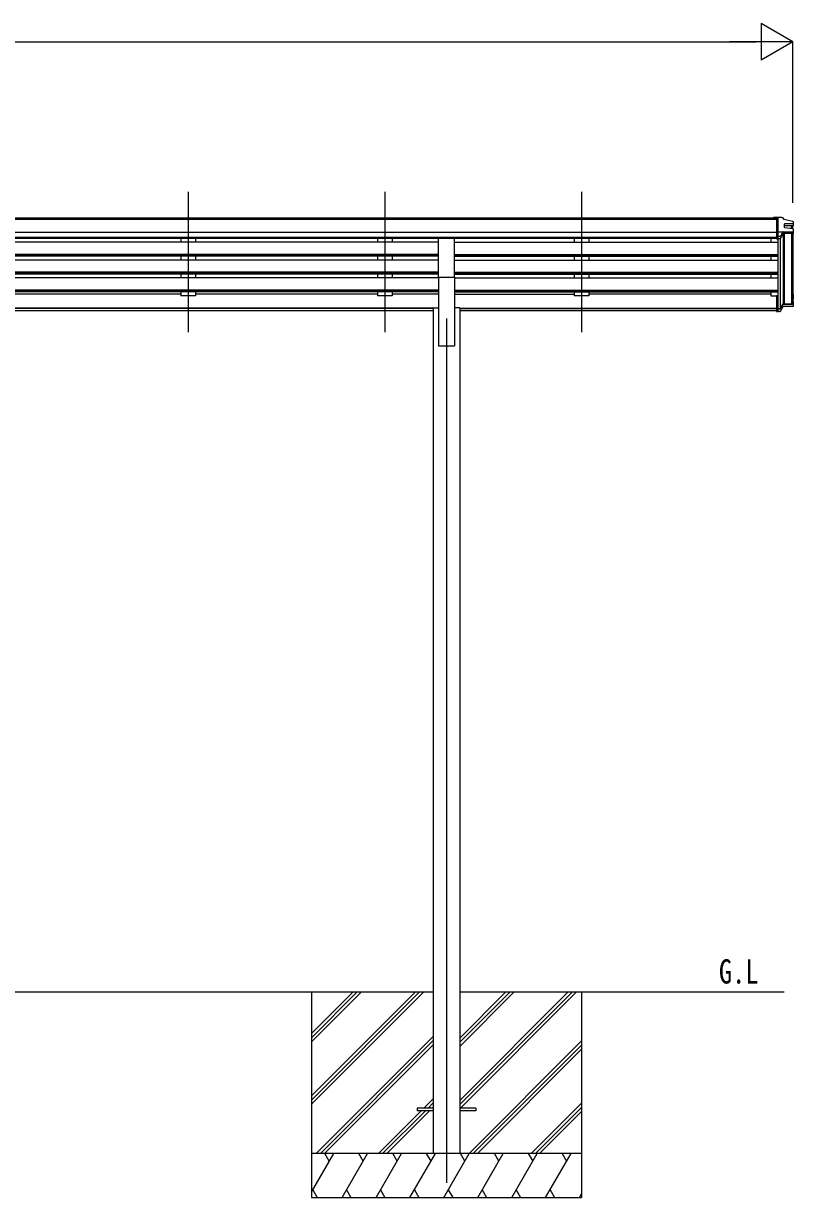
# Model space of a CAD drawing. Units: millimetres, scale not verified. Extents: x -10512 to 10512, y -7425 to 7425.
# Drawn here: x -593 to 2030, y -4212 to -215 of the extents above; entities that cross this region are included whole.
import ezdxf
from ezdxf.enums import TextEntityAlignment as Align

# ---------------------------------------------------------------- set-up
doc = ezdxf.new("R2010")
doc.units = ezdxf.units.MM
doc.header["$LTSCALE"] = 40
for name, color, linetype in [('0-2_USER1', 3, 'Continuous'), ('0-3_YKK_12', 2, 'Continuous'), ('0-4_YKK_13', 4, 'Continuous'), ('0-5_YKK_A1', 4, 'Continuous'), ('0-6_YKK_D', 6, 'Continuous')]:
    doc.layers.add(name, color=color, linetype=linetype)
doc.styles.add('ＭＳ ゴシック', font='')
doc.styles.get('ＭＳ ゴシック').set_extended_font_data('MS Gothic')

msp = doc.modelspace()

# ---------------------------------------------------------------- linework, layer by layer
at = {"layer": '0-3_YKK_12'}
for p, q in [((-32.45, -788.07), (-32.45, -1265.59)), ((637.55, -788.07), (637.55, -1265.59)), ((1307.55, -788.07), (1307.55, -1265.59)), ((847.55, -1218.91), (847.55, -4162.5))]:
    msp.add_line(p, q, dxfattribs=at)
at = {"layer": '0-4_YKK_13'}
for p, q in [((1971.05, -875.6), (1961.05, -875.68)), ((1961.05, -877.2), (1961.05, -875.68)), ((1989.55, -875.6), (1971.05, -875.6)), ((1977.55, -948.32), (1977.55, -875.6)), ((1989.55, -875.6), (1991.88, -875.74)), ((1992.64, -876.16), (1996.71, -881.97)), ((2027.55, -889.54), (1996.71, -881.97)), ((1998.4, -909.36), (1998.4, -898.2)), ((2027.55, -903.74), (1998.4, -903.74)), ((2027.55, -914.3), (1999.26, -910.35)), ((2027.55, -897.2), (1999.4, -897.2)), ((2027.55, -889.54), (2027.65, -889.54)), ((2027.55, -914.3), (2027.65, -914.31)), ((2029.55, -901.78), (2029.55, -891.53)), ((2029.55, -928.31), (2029.55, -916.29)), ((820.05, -1078.02), (820.05, -946.23)), ((820.05, -946.23), (875.05, -946.23)), ((875.05, -1078.02), (875.05, -946.23)), ((1977.55, -923.93), (2027.55, -923.93)), ((1983.56, -940.2), (1977.55, -940.2)), ((1983.11, -948.32), (1977.55, -948.32)), ((1993.33, -924.45), (1985.32, -939.16)), ((2027.55, -930.3), (1995.16, -930.3)), ((820.05, -1078.02), (875.05, -1078.02)), ((1971.05, -1141.2), (1971.05, -1195.23)), ((1971.05, -1141.2), (1977.55, -1141.2)), ((1977.55, -1195.97), (1977.55, -1141.2)), ((2027.55, -1137.19), (2027.65, -1137.19)), ((2027.55, -1138.68), (2027.58, -1138.68)), ((2027.55, -1139.2), (2027.58, -1139.21)), ((2028.05, -1139.18), (2028.05, -1144.83)), ((2029.55, -1151.39), (2029.55, -1139.18)), ((1971.05, -1181.33), (1977.55, -1181.33)), ((1971.05, -1186.21), (1977.55, -1186.21)), ((1971.05, -1195.23), (1977.55, -1195.23)), ((1983.56, -1187.86), (1977.55, -1187.86)), ((1983.11, -1195.97), (1977.55, -1195.97)), ((1983.56, -1186.37), (1977.73, -1186.37)), ((1992.44, -1170.61), (1984, -1186.11)), ((1993.33, -1172.1), (1985.32, -1186.82)), ((2027.55, -1170.09), (1993.32, -1170.09)), ((2027.55, -1171.58), (1994.21, -1171.58)), ((2027.55, -1177.95), (1995.16, -1177.95)), ((2027.55, -1161.95), (2027.65, -1161.96)), ((2027.55, -1163.45), (2027.58, -1163.45)), ((2027.55, -1163.97), (2027.58, -1163.97)), ((2028.05, -1163.95), (2028.05, -1169.59)), ((2029.55, -1175.96), (2029.55, -1163.95)), ((747.55, -3908), (747.55, -3917)), ((802.55, -3908), (747.55, -3908)), ((802.55, -3917), (747.55, -3917)), ((947.55, -3908), (892.55, -3908)), ((947.55, -3917), (892.55, -3917)), ((947.55, -3908), (947.55, -3917))]:
    msp.add_line(p, q, dxfattribs=at)
msp.add_lwpolyline([(1971.05, -875.6), (1971.05, -947.58), (1977.55, -947.58)], dxfattribs=at)
for centre, radius, start, end in [((1991.82, -876.74), 1, 35, 86.5), ((1999.4, -898.2), 1, 90, 180), ((1999.4, -909.36), 1, 180, 262.04274), ((2027.56, -895.21), 2, 269.84307, 359.8422), ((2027.58, -901.76), 1.98, 269.27462, 359.46746), ((2027.56, -891.53), 1.99, 0.1468, 87.16754), ((2027.56, -916.3), 1.99, 0.1468, 87.16754), ((1983.11, -946.32), 2, 270, 329.93234), ((1983.56, -938.2), 2, 269.9369, 331.34316), ((1994.21, -924.93), 1, 90, 151.42443), ((1995.16, -931.3), 1, 90, 150.49018), ((2027.56, -921.93), 2, 269.84307, 359.8422), ((2027.56, -928.3), 2, 269.84307, 359.8422), ((2027.55, -1144.82), 0.499, 269.84307, 359.8422), ((2027.56, -1144.82), 2, 269.84307, 359.8422), ((2027.58, -1151.37), 1.98, 269.27462, 359.46746), ((2027.55, -1139.18), 0.498, 0.1468, 87.16754), ((2027.55, -1139.7), 0.498, 0.1468, 87.16754), ((2027.56, -1139.18), 1.99, 0.1468, 87.16754), ((1977.85, -1186.09), 0.298, 180.08028, 246.4037), ((1983.11, -1193.97), 2, 270, 329.93234), ((1983.56, -1185.87), 0.5, 269.9369, 331.34316), ((1983.56, -1185.86), 2, 269.9369, 331.34316), ((1993.32, -1171.09), 1, 90, 151.42443), ((1994.21, -1172.58), 1, 90, 151.42443), ((1995.16, -1178.95), 1, 90, 150.49018), ((2027.55, -1169.59), 0.499, 269.84307, 359.8422), ((2027.56, -1169.59), 2, 269.84307, 359.8422), ((2027.56, -1175.95), 2, 269.84307, 359.8422), ((2027.55, -1163.95), 0.498, 0.1468, 87.16754), ((2027.55, -1164.47), 0.498, 0.1468, 87.16754), ((2027.56, -1163.95), 1.99, 0.1468, 87.16754)]:
    msp.add_arc(centre, radius, start, end, dxfattribs=at)
for centre in [(2015.13, -881.31), (2015.13, -1128.97)]:
    msp.add_ellipse(centre, major_axis=(61.55, 113.97), ratio=0.043861, start_param=4.1185316, end_param=4.2870111, dxfattribs=at)
at = {"layer": '0-5_YKK_A1'}
for p, q in [((1971.05, -877.2), (-3375.95, -877.2)), ((1971.05, -882.42), (-3375.95, -882.42)), ((2022.57, -913.6), (2022.58, -903.74)), ((2025.77, -914.05), (2025.78, -903.74)), ((2027.57, -914.3), (2027.58, -903.74)), ((1971.05, -925.95), (-3375.95, -925.95)), ((1971.05, -943.8), (-3375.95, -943.8)), ((820.05, -947.05), (-2224.95, -947.05)), ((-57.45, -947.05), (-57.45, -959.56)), ((-7.45, -947.05), (-7.45, -959.46)), ((612.55, -947.05), (612.55, -959.56)), ((662.55, -947.05), (662.55, -959.46)), ((1971.05, -947.15), (875.05, -947.15)), ((1282.55, -947.05), (1282.55, -959.56)), ((1332.55, -947.05), (1332.55, -959.46)), ((1952.55, -947.05), (1952.55, -959.56)), ((1977.55, -1141.2), (1977.55, -948.32)), ((1983.55, -948.27), (1983.55, -1186.37)), ((1994.55, -930.5), (1994.55, -1170.09)), ((1997.55, -930.3), (1997.55, -1170.09)), ((2022.55, -930.3), (2022.55, -1170.09)), ((2025.75, -930.3), (2025.75, -1170.09)), ((2027.55, -930.3), (2027.55, -1170.09)), ((820.05, -959.56), (-2224.95, -959.56)), ((875.05, -959.56), (1977.55, -959.56)), ((820.05, -1001.43), (-2224.95, -1001.43)), ((820.05, -1002.93), (-2224.95, -1002.93)), ((820.05, -1007.25), (-2224.95, -1007.25)), ((820.05, -1020.1), (-2224.95, -1020.1)), ((-57.45, -1007.25), (-57.45, -1020.1)), ((-7.45, -1007.25), (-7.45, -1020.1)), ((612.55, -1007.25), (612.55, -1020.1)), ((662.55, -1007.25), (662.55, -1020.1)), ((875.05, -1001.43), (1977.55, -1001.43)), ((875.05, -1002.93), (1977.55, -1002.93)), ((875.05, -1007.25), (1977.55, -1007.25)), ((875.05, -1020.1), (1977.55, -1020.1)), ((1282.55, -1007.25), (1282.55, -1020.1)), ((1332.55, -1007.25), (1332.55, -1020.1)), ((1952.55, -1007.25), (1952.55, -1020.1)), ((820.05, -1061.98), (-2224.95, -1061.98)), ((820.05, -1063.48), (-2224.95, -1063.48)), ((820.05, -1067.8), (-2224.95, -1067.8)), ((-57.45, -1067.8), (-57.45, -1080.55)), ((-7.45, -1067.8), (-7.45, -1080.65)), ((612.55, -1067.8), (612.55, -1080.55)), ((662.55, -1067.8), (662.55, -1080.65)), ((820.05, -1078.02), (820.05, -1312.48)), ((875.05, -1061.98), (1977.55, -1061.98)), ((875.05, -1063.48), (1977.55, -1063.48)), ((875.05, -1067.8), (1977.55, -1067.8)), ((875.05, -1078.02), (875.05, -1312.48)), ((1282.55, -1067.8), (1282.55, -1080.55)), ((1332.55, -1067.8), (1332.55, -1080.65)), ((1952.55, -1067.8), (1952.55, -1080.65)), ((820.05, -1080.65), (-2224.95, -1080.65)), ((875.05, -1080.65), (1977.55, -1080.65)), ((820.05, -1122.53), (-2224.95, -1122.53)), ((820.05, -1124.03), (-2224.95, -1124.03)), ((820.05, -1128.34), (-2224.95, -1128.34)), ((-57.45, -1136.89), (-677.45, -1136.89)), ((-57.45, -1128.34), (-57.45, -1141.83)), ((-7.45, -1141.83), (-57.45, -1141.83)), ((-7.45, -1128.34), (-7.45, -1141.83)), ((612.55, -1136.89), (-7.45, -1136.89)), ((612.55, -1128.34), (612.55, -1141.83)), ((662.55, -1141.83), (612.55, -1141.83)), ((662.55, -1128.34), (662.55, -1141.83)), ((820.05, -1136.89), (662.55, -1136.89)), ((875.05, -1122.53), (1977.55, -1122.53)), ((875.05, -1124.03), (1977.55, -1124.03)), ((875.05, -1128.34), (1977.55, -1128.34)), ((875.05, -1136.89), (1282.55, -1136.89)), ((1282.55, -1128.34), (1282.55, -1141.83)), ((1332.55, -1141.83), (1282.55, -1141.83)), ((1332.55, -1128.34), (1332.55, -1141.83)), ((1952.55, -1136.89), (1332.55, -1136.89)), ((1952.55, -1128.34), (1952.55, -1141.83)), ((1952.55, -1141.83), (1971.05, -1141.83)), ((802.35, -1183.91), (-2207.25, -1183.91)), ((802.35, -1185.3), (-2207.25, -1185.3)), ((802.35, -1192.99), (-2207.25, -1192.99)), ((802.35, -1183.48), (802.35, -4062.5)), ((802.35, -1183.48), (820.05, -1183.48)), ((892.75, -1183.48), (875.05, -1183.48)), ((892.75, -1183.48), (892.75, -4062.5)), ((892.75, -1183.91), (1971.05, -1183.91)), ((892.75, -1185.3), (1971.05, -1185.3)), ((1971.05, -1192.99), (892.75, -1192.99)), ((820.05, -1312.48), (875.05, -1312.48)), ((-2207.25, -3512.5), (802.35, -3512.5)), ((387.55, -3512.5), (387.55, -4212.5)), ((387.55, -3866.68), (741.73, -3512.5)), ((387.55, -3880.82), (755.87, -3512.5)), ((387.55, -3894.96), (770.01, -3512.5)), ((387.55, -3682.83), (557.88, -3512.5)), ((387.55, -3668.69), (543.74, -3512.5)), ((387.55, -3654.55), (529.6, -3512.5)), ((892.75, -3512.5), (1997.55, -3512.5)), ((892.75, -3881.98), (1262.23, -3512.5)), ((892.75, -3896.12), (1276.37, -3512.5)), ((892.75, -3698.13), (1078.38, -3512.5)), ((892.75, -3683.99), (1064.24, -3512.5)), ((892.75, -3669.85), (1050.1, -3512.5)), ((895.01, -3908), (1290.51, -3512.5)), ((1307.55, -3512.5), (1307.55, -4212.5)), ((403.86, -4062.5), (802.35, -3664.01)), ((418, -4062.5), (802.35, -3678.15)), ((432.14, -4062.5), (802.35, -3692.29)), ((924.36, -4062.5), (1307.55, -3679.31)), ((938.5, -4062.5), (1307.55, -3693.45)), ((952.64, -4062.5), (1307.55, -3707.59)), ((770.49, -3908), (802.35, -3876.14)), ((615.99, -4062.5), (761.49, -3917)), ((630.13, -4062.5), (775.63, -3917)), ((644.28, -4062.5), (789.78, -3917)), ((784.63, -3908), (802.35, -3890.28)), ((798.78, -3908), (802.35, -3904.43)), ((1136.49, -4062.5), (1307.55, -3891.44)), ((1150.63, -4062.5), (1307.55, -3905.58)), ((1164.78, -4062.5), (1307.55, -3919.73)), ((1307.55, -4062.5), (387.55, -4062.5)), ((387.55, -4193.92), (463.43, -4062.5)), ((448.43, -4088.48), (433.43, -4062.5)), ((492.3, -4212.5), (578.9, -4062.5)), ((563.9, -4088.48), (548.9, -4062.5)), ((607.77, -4212.5), (694.37, -4062.5)), ((679.37, -4088.48), (664.37, -4062.5)), ((723.24, -4212.5), (809.84, -4062.5)), ((794.84, -4088.48), (779.84, -4062.5)), ((838.71, -4212.5), (925.31, -4062.5)), ((910.31, -4088.48), (895.31, -4062.5)), ((954.18, -4212.5), (1040.78, -4062.5)), ((1025.78, -4088.48), (1010.78, -4062.5)), ((1069.65, -4212.5), (1156.25, -4062.5)), ((1126.25, -4062.5), (1141.25, -4088.48)), ((1185.12, -4212.5), (1271.72, -4062.5)), ((1241.72, -4062.5), (1256.72, -4088.48)), ((391.82, -4186.52), (406.82, -4212.5)), ((507.29, -4186.52), (522.29, -4212.5)), ((622.76, -4186.52), (637.76, -4212.5)), ((738.24, -4186.52), (753.24, -4212.5)), ((853.71, -4186.52), (868.7, -4212.5)), ((969.18, -4186.52), (984.17, -4212.5)), ((1084.65, -4186.52), (1099.64, -4212.5)), ((1200.11, -4186.52), (1215.11, -4212.5)), ((387.55, -4212.5), (1307.55, -4212.5)), ((1300.59, -4212.5), (1307.55, -4200.44))]:
    msp.add_line(p, q, dxfattribs=at)
at = {"layer": '0-6_YKK_D'}
for p, q in [((2027.55, -277.2), (1919.3, -214.7)), ((1919.3, -214.7), (1919.3, -339.7)), ((-3307.45, -277.2), (1902.55, -277.2)), ((2027.55, -277.2), (1811.04, -277.2)), ((2027.55, -277.2), (1919.3, -339.7)), ((2027.55, -825.6), (2027.55, -276.2))]:
    msp.add_line(p, q, dxfattribs=at)

# ---------------------------------------------------------------- texts
at = {"layer": '0-2_USER1', "style": 'ＭＳ ゴシック', "width": 0.8}
msp.add_text('G.L', height=82.48, dxfattribs=at).set_placement((1775.5, -3508.5), align=Align.BOTTOM_LEFT)

doc.saveas('drawing.dxf')
